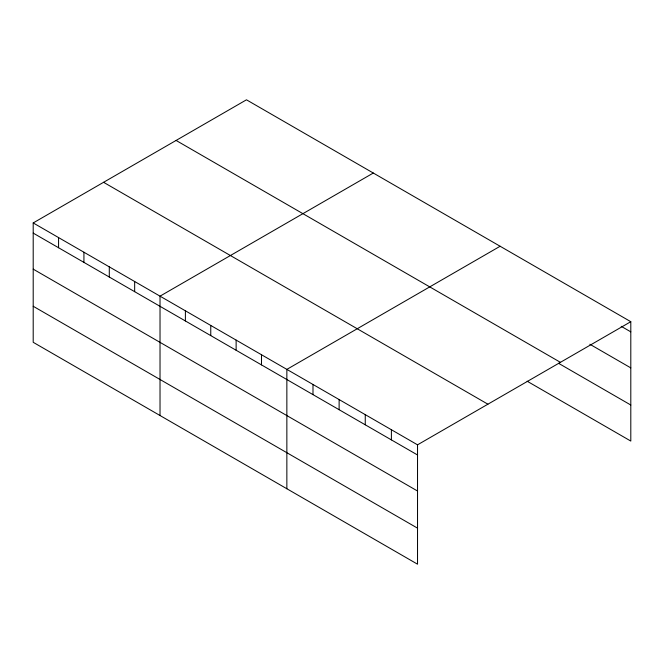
<?xml version="1.0" encoding="UTF-8"?>
<svg xmlns="http://www.w3.org/2000/svg" width="664" height="664" viewBox="0 0 664 664"><rect width="100%" height="100%" fill="white"/><g stroke="black" fill="none" stroke-linecap="round" stroke-linejoin="round"><path stroke-width="1" d="M33.2 222.938L417.531 444.83L417.531 564.192L33.2 342.3L33.2 222.938L246.468 99.807L630.8 321.7L630.8 441.062L527.133 381.211M373.301 173.03L160.024 296.161L160.024 415.523M500.125 246.253L286.856 369.383L286.856 488.754M417.531 444.83L630.8 321.7M621.213 326.323L630.8 331.851M589.856 344.251L630.8 367.889M176.093 140.444L560.416 362.328M558.499 363.274L630.8 405.023M103.584 182.309L487.907 404.193M33.2 233.097L417.531 454.981M33.2 269.136L417.531 491.02M33.2 306.262L417.531 528.154M391.395 429.741L391.395 439.892M365.258 414.651L365.258 424.811M339.121 399.562L339.121 409.721M312.993 384.473L312.993 394.632M261.491 354.742L261.491 364.893M236.127 340.101L236.127 350.252M210.762 325.451L210.762 335.611M185.397 310.81L185.397 320.961M134.659 281.519L134.659 291.67M109.294 266.87L109.294 277.029M83.93 252.229L83.93 262.388M58.565 237.587L58.565 247.738"/></g></svg>
